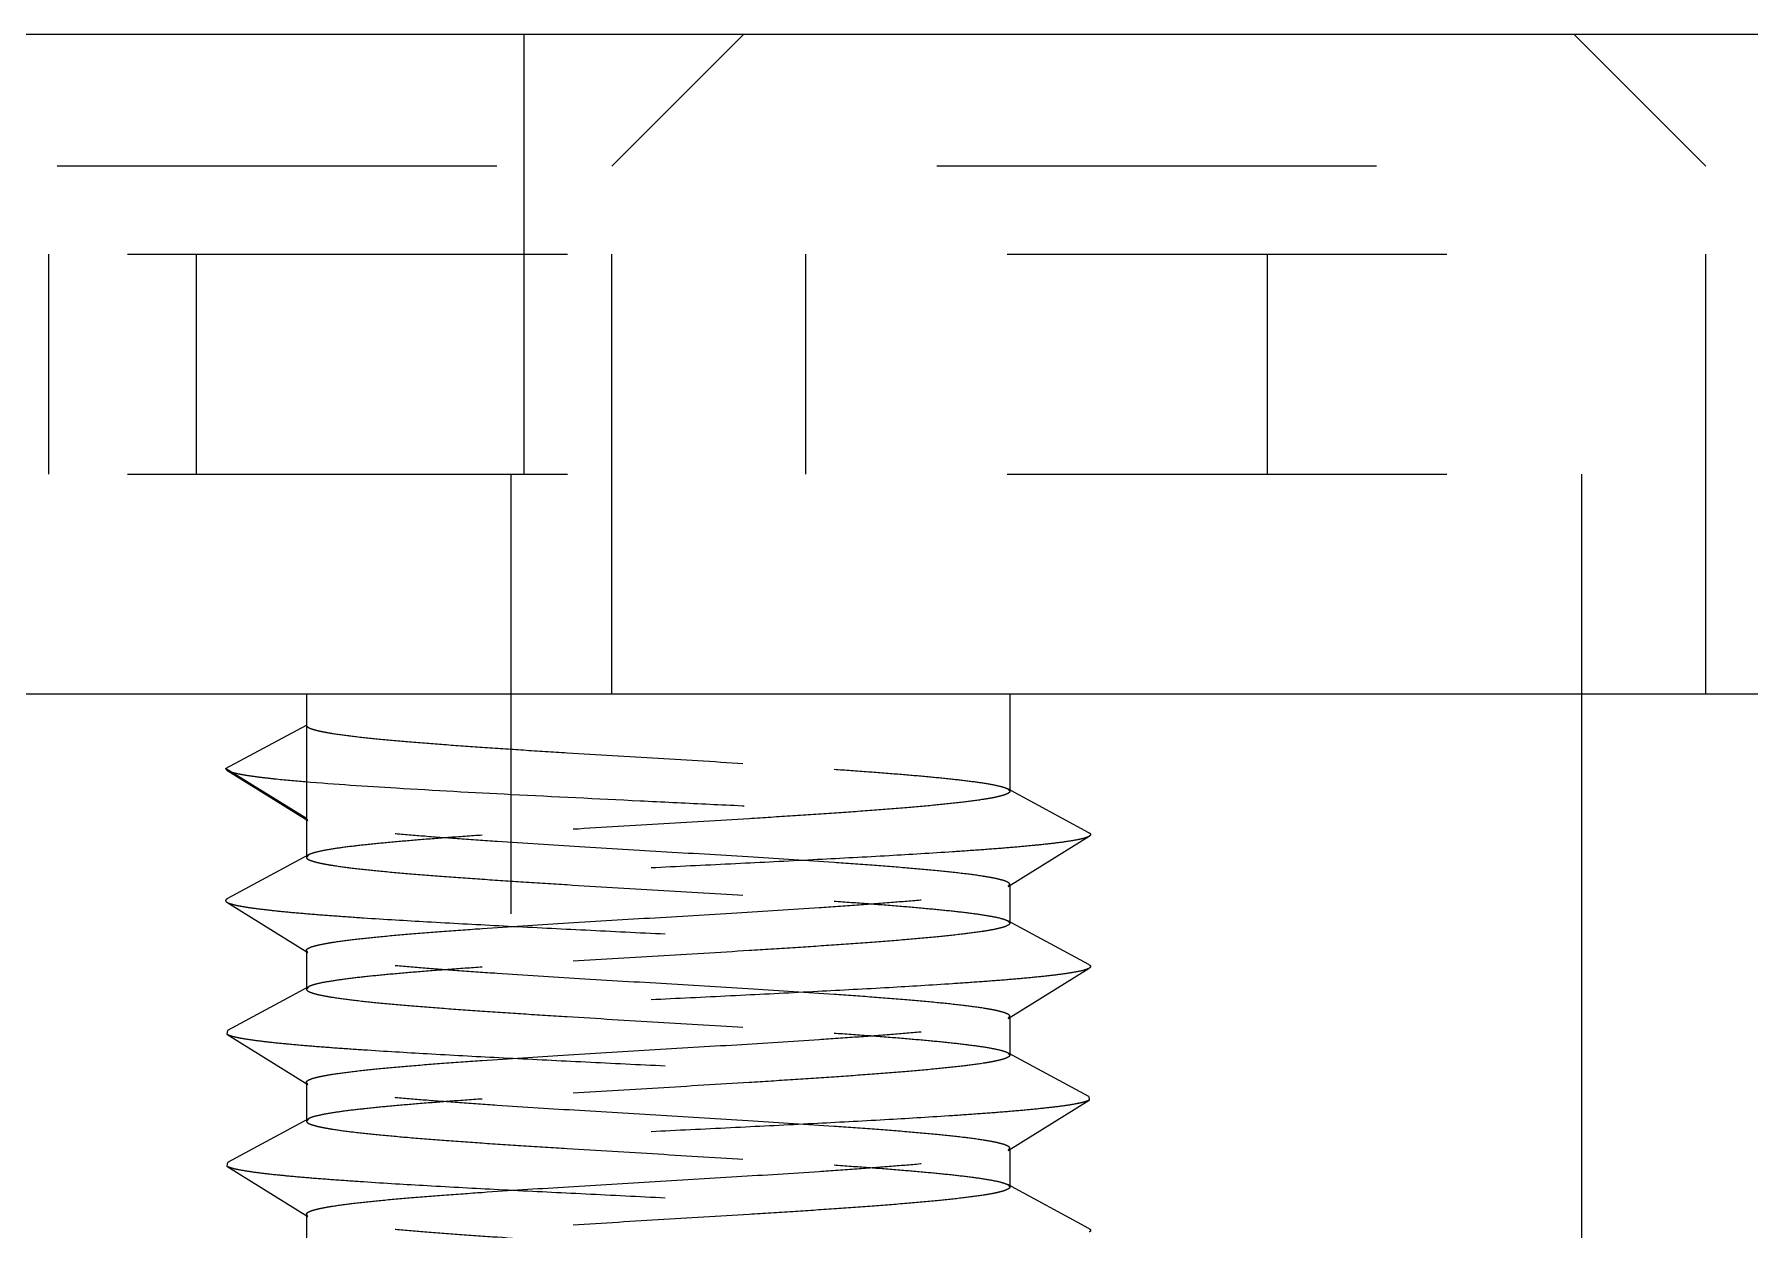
# Model space of a CAD drawing. Header units: inches. Extents: x 504 to 965, y -420 to -94.
# Drawn here: x 604.658 to 608.559, y -335.445 to -332.727 of the extents above; entities that cross this region are included whole.
import ezdxf

# ---------------------------------------------------------------- set-up
doc = ezdxf.new("R2010")
doc.units = ezdxf.units.IN
doc.header["$LTSCALE"] = 10
doc.header["$MEASUREMENT"] = 0
doc.linetypes.add('CENTER', pattern=[0.6, 0.375, -0.075, 0.075, -0.075])
doc.linetypes.add('HIDDEN', pattern=[0.2, 0.1, -0.1])
doc.layers.get('0').update_dxf_attribs({"linetype": 'CONTINUOUS'})
doc.layers.add('02___PRT_ALL_AXES', color=7, linetype='CONTINUOUS')
doc.layers.add('DEFAULT_2', color=8, linetype='HIDDEN')

msp = doc.modelspace()

# ---------------------------------------------------------------- linework, layer by layer
at = {"color": 7, "linetype": 'Continuous'}
for p, q in [((577.5555, -332.7269), (895.8513, -332.7269)), ((577.5555, -334.2269), (895.8513, -334.2269))]:
    msp.add_line(p, q, dxfattribs=at)
at = {"linetype": 'CENTER'}
msp.add_arc((736.7034, -1690.9897), 1356.7628, 83.2637115, 96.7362885, dxfattribs=at)
at = {"layer": '02___PRT_ALL_AXES', "color": 8, "linetype": 'HIDDEN'}
for p, q in [((605.7413, -333.7269), (605.7413, -337.6269)), ((608.1765, -333.7269), (608.1765, -334.2269))]:
    msp.add_line(p, q, dxfattribs=at)
at = {"layer": '02___PRT_ALL_AXES', "color": 7, "linetype": 'Continuous'}
msp.add_line((608.1765, -334.2269), (608.1765, -337.6269), dxfattribs=at)
at = {"layer": 'DEFAULT_2', "color": 8, "linetype": 'HIDDEN'}
for p, q in [((605.7713, -332.7269), (605.7713, -334.2269)), ((606.2713, -332.7269), (605.9713, -333.0269)), ((608.1588, -332.7269), (608.4588, -333.0269)), ((871.71, -333.0269), (584.8213, -333.0269)), ((605.9713, -334.2269), (605.9713, -333.0269)), ((608.4588, -334.2269), (608.4588, -333.0269)), ((600.87, -333.2269), (608.8477, -333.2269)), ((604.6908, -333.7269), (604.6908, -333.2269)), ((605.0269, -333.7269), (605.0269, -333.2269)), ((606.4126, -333.7269), (606.4126, -333.2269)), ((607.4621, -333.7269), (607.4621, -333.2269)), ((600.87, -333.7269), (608.8477, -333.7269)), ((605.2765, -334.2269), (605.2765, -334.5983)), ((606.8765, -334.2269), (606.8765, -334.4483)), ((605.0929, -334.3969), (605.2765, -334.2983)), ((605.0929, -334.3969), (605.0959, -334.4007)), ((605.2765, -334.5105), (605.0929, -334.3969)), ((605.0959, -334.4007), (605.2802, -334.5151)), ((607.056, -334.5426), (606.8716, -334.443)), ((606.8716, -334.443), (606.8765, -334.4483)), ((605.2802, -334.5151), (605.2765, -334.5105)), ((606.8728, -334.6651), (607.057, -334.5507)), ((605.2813, -334.593), (605.0969, -334.6926)), ((605.2813, -334.593), (605.2765, -334.5983)), ((606.8728, -334.6651), (606.8765, -334.6605)), ((606.8765, -334.6605), (606.8765, -334.7483)), ((605.0959, -334.7007), (605.2802, -334.8151)), ((607.056, -334.8426), (606.8716, -334.743)), ((606.8716, -334.743), (606.8765, -334.7483)), ((605.2765, -334.8105), (605.2765, -334.8983)), ((605.2802, -334.8151), (605.2765, -334.8105)), ((606.8728, -334.9651), (607.057, -334.8507)), ((605.2813, -334.893), (605.0969, -334.9926)), ((605.2813, -334.893), (605.2765, -334.8983)), ((606.8728, -334.9651), (606.8765, -334.9605)), ((606.8765, -334.9605), (606.8765, -335.0483)), ((605.0969, -334.9926), (605.0959, -335.0007)), ((605.0959, -335.0007), (605.2802, -335.1151)), ((607.056, -335.1426), (606.8716, -335.043)), ((606.8716, -335.043), (606.8765, -335.0483)), ((605.2765, -335.1105), (605.2765, -335.1983)), ((605.2802, -335.1151), (605.2765, -335.1105)), ((606.8728, -335.2651), (607.057, -335.1507)), ((607.056, -335.1426), (607.057, -335.1507)), ((605.2813, -335.193), (605.0969, -335.2926)), ((605.2813, -335.193), (605.2765, -335.1983)), ((606.8728, -335.2651), (606.8765, -335.2605)), ((606.8765, -335.2605), (606.8765, -335.3483)), ((605.0969, -335.2926), (605.0959, -335.3007)), ((605.0959, -335.3007), (605.2802, -335.4151)), ((606.8716, -335.343), (606.8765, -335.3483)), ((607.056, -335.4426), (606.8716, -335.343)), ((605.2765, -335.4105), (605.2765, -335.4983)), ((605.2802, -335.4151), (605.2765, -335.4105))]:
    msp.add_line(p, q, dxfattribs=at)
for points, knots in [([(605.2765, -334.2983), (605.2765, -334.2995), (605.2779, -334.3014), (605.2805, -334.3031), (605.285, -334.3054), (605.2928, -334.3081), (605.3047, -334.3111), (605.3199, -334.3142), (605.3466, -334.3186), (605.3875, -334.324), (605.4453, -334.3301), (605.514, -334.3362), (605.5922, -334.3423), (605.6787, -334.3485), (605.772, -334.3547), (605.9054, -334.3631), (606.0765, -334.3733), (606.2788, -334.3854), (606.4122, -334.3939), (606.4765, -334.3983)], [0, 0, 0, 0, 0.002951, 0.005145, 0.007941, 0.015462, 0.025645, 0.038495, 0.053985, 0.092669, 0.1411, 0.19848, 0.263849, 0.336102, 0.414008, 0.496243, 0.668052, 0.839852, 1, 1, 1, 1]), ([(605.0959, -334.4007), (605.0982, -334.4021), (605.1046, -334.4045), (605.1164, -334.4076), (605.1325, -334.4107), (605.1529, -334.4138), (605.1774, -334.417), (605.218, -334.4215), (605.2505, -334.4244), (605.2735, -334.4263)], [0, 0, 0, 0, 0.04471, 0.112491, 0.203751, 0.318314, 0.455838, 0.615766, 1, 1, 1, 1]), ([(605.2735, -334.4263), (605.3425, -334.4321), (605.4989, -334.4424), (605.7529, -334.4562), (605.9877, -334.4676), (606.1841, -334.4772), (606.33, -334.4843), (606.47, -334.4915), (606.6009, -334.4987), (606.7197, -334.5058), (606.8236, -334.5129), (606.8997, -334.5191), (606.9514, -334.5242), (606.9827, -334.5278), (607.0088, -334.5313), (607.0295, -334.5348), (607.0447, -334.5383), (607.053, -334.541), (607.056, -334.5426)], [0, 0, 0, 0, 0.116215, 0.263038, 0.427014, 0.510758, 0.5931, 0.672139, 0.746052, 0.813137, 0.871851, 0.920849, 0.941346, 0.959022, 0.973777, 0.985542, 0.994277, 1, 1, 1, 1]), ([(606.4765, -334.3983), (606.5025, -334.4001), (606.5525, -334.4036), (606.6238, -334.4092), (606.6876, -334.4147), (606.7431, -334.4202), (606.7895, -334.4256), (606.8261, -334.431), (606.8503, -334.4357), (606.8643, -334.4398), (606.8695, -334.4419), (606.8716, -334.443)], [0, 0, 0, 0, 0.196693, 0.37717, 0.538715, 0.679239, 0.796913, 0.890175, 0.957973, 0.982173, 1, 1, 1, 1]), ([(606.8765, -334.4483), (606.8765, -334.4495), (606.8751, -334.4514), (606.8725, -334.4531), (606.8679, -334.4554), (606.8601, -334.4581), (606.8482, -334.4611), (606.833, -334.4642), (606.8064, -334.4686), (606.7655, -334.4739), (606.7077, -334.48), (606.639, -334.4862), (606.5608, -334.4923), (606.4743, -334.4985), (606.3809, -334.5047), (606.2476, -334.5131), (606.0765, -334.5233), (605.8741, -334.5354), (605.7408, -334.5439), (605.6765, -334.5483)], [0, 0, 0, 0, 0.002946, 0.005136, 0.007926, 0.015442, 0.025615, 0.038456, 0.053942, 0.09261, 0.141033, 0.198411, 0.263781, 0.33604, 0.413953, 0.496193, 0.668011, 0.839832, 1, 1, 1, 1]), ([(606.4765, -334.6105), (606.4152, -334.6063), (606.2883, -334.5981), (606.0953, -334.5866), (605.9011, -334.575), (605.744, -334.5652), (605.6268, -334.5571), (605.5485, -334.5512), (605.4784, -334.5453), (605.4177, -334.5395), (605.3671, -334.5336), (605.3318, -334.5286), (605.3093, -334.5243), (605.2968, -334.5214), (605.2874, -334.5185), (605.2821, -334.5163), (605.2802, -334.5151)], [0, 0, 0, 0, 0.153215, 0.317568, 0.482925, 0.639047, 0.710595, 0.776296, 0.835139, 0.886221, 0.928765, 0.962148, 0.975256, 0.985931, 0.994162, 1, 1, 1, 1]), ([(607.056, -334.5426), (607.057, -334.5432), (607.0587, -334.5442), (607.0601, -334.5462), (607.0599, -334.5477), (607.059, -334.5493), (607.0579, -334.5501), (607.057, -334.5507)], [0, 0, 0, 0, 0.316104, 0.524236, 0.615623, 0.718573, 1, 1, 1, 1]), ([(607.057, -334.5507), (607.0555, -334.5516), (607.0518, -334.5532), (607.0414, -334.5565), (607.0233, -334.5602), (606.9954, -334.5645), (606.9596, -334.5688), (606.9162, -334.5732), (606.8656, -334.5776), (606.8081, -334.582), (606.7194, -334.5881), (606.5957, -334.5956), (606.4349, -334.6042), (606.2617, -334.6129), (606.0822, -334.6217), (605.9024, -334.6304), (605.7287, -334.6391), (605.5669, -334.6478), (605.4422, -334.6553), (605.3525, -334.6614), (605.2943, -334.6658), (605.2427, -334.6701), (605.1984, -334.6745), (605.1616, -334.6788), (605.1327, -334.6831), (605.1137, -334.6869), (605.1027, -334.6901), (605.0986, -334.6918), (605.0969, -334.6926)], [0, 0, 0, 0, 0.002611, 0.006215, 0.016495, 0.030864, 0.049236, 0.071467, 0.097374, 0.12674, 0.159315, 0.232952, 0.315766, 0.404918, 0.497344, 0.589872, 0.679323, 0.762625, 0.836921, 0.869882, 0.899668, 0.926026, 0.948731, 0.9676, 0.982482, 0.993281, 0.997144, 1, 1, 1, 1]), ([(605.6765, -334.5483), (605.6504, -334.5501), (605.6004, -334.5536), (605.5291, -334.5592), (605.4653, -334.5647), (605.4098, -334.5702), (605.3634, -334.5756), (605.3268, -334.581), (605.3026, -334.5857), (605.2886, -334.5898), (605.2834, -334.5919), (605.2813, -334.593)], [0, 0, 0, 0, 0.196709, 0.377163, 0.538697, 0.679227, 0.796903, 0.890174, 0.957969, 0.982175, 1, 1, 1, 1]), ([(605.2765, -334.5983), (605.2765, -334.5995), (605.2779, -334.6014), (605.2805, -334.6031), (605.285, -334.6054), (605.2928, -334.6081), (605.3047, -334.6111), (605.3199, -334.6142), (605.3466, -334.6186), (605.3875, -334.624), (605.4454, -334.6301), (605.514, -334.6362), (605.5922, -334.6423), (605.6787, -334.6485), (605.772, -334.6547), (605.9054, -334.6631), (606.0765, -334.6733), (606.2788, -334.6854), (606.4122, -334.6939), (606.4765, -334.6983)], [0, 0, 0, 0, 0.002951, 0.005147, 0.007944, 0.015466, 0.025647, 0.038499, 0.05399, 0.092674, 0.141104, 0.198485, 0.263857, 0.336107, 0.414011, 0.496244, 0.668052, 0.839855, 1, 1, 1, 1]), ([(606.8765, -334.6605), (606.8765, -334.6593), (606.875, -334.6574), (606.8724, -334.6556), (606.8679, -334.6533), (606.8601, -334.6507), (606.8482, -334.6476), (606.8329, -334.6446), (606.8063, -334.6401), (606.7654, -334.6348), (606.7075, -334.6287), (606.6389, -334.6226), (606.5607, -334.6164), (606.5055, -334.6125), (606.4765, -334.6105)], [0, 0, 0, 0, 0.008786, 0.015321, 0.023648, 0.046042, 0.076335, 0.114577, 0.160673, 0.27577, 0.419851, 0.590553, 0.785114, 1, 1, 1, 1]), ([(605.0969, -334.6926), (605.0959, -334.6932), (605.0942, -334.6942), (605.0928, -334.6962), (605.093, -334.6977), (605.0939, -334.6993), (605.0951, -334.7001), (605.0959, -334.7007)], [0, 0, 0, 0, 0.316081, 0.524228, 0.615626, 0.718557, 1, 1, 1, 1]), ([(605.0959, -334.7007), (605.0974, -334.7016), (605.1011, -334.7032), (605.1115, -334.7065), (605.1296, -334.7102), (605.1575, -334.7145), (605.1933, -334.7188), (605.2367, -334.7232), (605.2874, -334.7276), (605.3448, -334.732), (605.4335, -334.7381), (605.5572, -334.7456), (605.718, -334.7542), (605.8912, -334.7629), (606.0707, -334.7717), (606.2505, -334.7804), (606.4242, -334.7891), (606.586, -334.7978), (606.7107, -334.8053), (606.8004, -334.8114), (606.8587, -334.8158), (606.9102, -334.8201), (606.9545, -334.8245), (606.9913, -334.8288), (607.0202, -334.8331), (607.0392, -334.8369), (607.0502, -334.8401), (607.0544, -334.8418), (607.056, -334.8426)], [0, 0, 0, 0, 0.002611, 0.006216, 0.016495, 0.030865, 0.049236, 0.071467, 0.097374, 0.12674, 0.159315, 0.232952, 0.315766, 0.404918, 0.497344, 0.589872, 0.679323, 0.762625, 0.836921, 0.869882, 0.899668, 0.926025, 0.948731, 0.9676, 0.982482, 0.99328, 0.997143, 1, 1, 1, 1]), ([(605.6765, -334.7605), (605.7377, -334.7563), (605.8646, -334.7481), (606.0576, -334.7366), (606.2518, -334.725), (606.4089, -334.7152), (606.5261, -334.7071), (606.6044, -334.7012), (606.6745, -334.6953), (606.7353, -334.6895), (606.7858, -334.6836), (606.8211, -334.6786), (606.8436, -334.6743), (606.8561, -334.6714), (606.8656, -334.6685), (606.8708, -334.6663), (606.8728, -334.6651)], [0, 0, 0, 0, 0.153219, 0.317585, 0.482945, 0.639064, 0.710611, 0.776315, 0.83516, 0.886237, 0.928778, 0.962155, 0.975262, 0.985932, 0.994163, 1, 1, 1, 1]), ([(606.4765, -334.6983), (606.5025, -334.7001), (606.5525, -334.7036), (606.6238, -334.7092), (606.6876, -334.7147), (606.7431, -334.7202), (606.7895, -334.7256), (606.8261, -334.731), (606.8503, -334.7357), (606.8643, -334.7398), (606.8695, -334.7419), (606.8716, -334.743)], [0, 0, 0, 0, 0.196688, 0.377164, 0.538712, 0.679237, 0.796915, 0.890178, 0.957977, 0.982175, 1, 1, 1, 1]), ([(605.2765, -334.8105), (605.2765, -334.8093), (605.2779, -334.8074), (605.2805, -334.8056), (605.285, -334.8033), (605.2928, -334.8007), (605.3048, -334.7976), (605.32, -334.7946), (605.3466, -334.7901), (605.3876, -334.7848), (605.4454, -334.7787), (605.514, -334.7726), (605.5922, -334.7664), (605.6475, -334.7625), (605.6765, -334.7605)], [0, 0, 0, 0, 0.008793, 0.015335, 0.023667, 0.046068, 0.076369, 0.114618, 0.160717, 0.275825, 0.419907, 0.590602, 0.785144, 1, 1, 1, 1]), ([(606.8765, -334.7483), (606.8765, -334.7495), (606.8751, -334.7514), (606.8725, -334.7531), (606.8679, -334.7554), (606.8601, -334.7581), (606.8482, -334.7611), (606.833, -334.7642), (606.8064, -334.7686), (606.7655, -334.7739), (606.7076, -334.78), (606.639, -334.7862), (606.5608, -334.7923), (606.4743, -334.7985), (606.3809, -334.8047), (606.2476, -334.8131), (606.0765, -334.8233), (605.8741, -334.8354), (605.7408, -334.8439), (605.6765, -334.8483)], [0, 0, 0, 0, 0.002947, 0.005136, 0.007927, 0.015443, 0.025617, 0.038458, 0.053945, 0.092616, 0.141039, 0.198415, 0.263784, 0.336042, 0.413954, 0.496196, 0.668015, 0.839831, 1, 1, 1, 1]), ([(606.4765, -334.9105), (606.4152, -334.9063), (606.2883, -334.8981), (606.0953, -334.8866), (605.9011, -334.875), (605.744, -334.8652), (605.6268, -334.8571), (605.5485, -334.8512), (605.4784, -334.8453), (605.4177, -334.8395), (605.3671, -334.8336), (605.3318, -334.8286), (605.3093, -334.8243), (605.2968, -334.8214), (605.2874, -334.8185), (605.2821, -334.8163), (605.2802, -334.8151)], [0, 0, 0, 0, 0.153219, 0.317574, 0.482931, 0.639056, 0.710605, 0.776306, 0.83515, 0.886228, 0.928771, 0.962153, 0.97526, 0.985931, 0.994163, 1, 1, 1, 1]), ([(607.057, -334.8507), (607.0555, -334.8516), (607.0518, -334.8532), (607.0414, -334.8565), (607.0233, -334.8602), (606.9954, -334.8645), (606.9596, -334.8688), (606.9162, -334.8732), (606.8656, -334.8776), (606.8081, -334.882), (606.7194, -334.8881), (606.5957, -334.8956), (606.4349, -334.9042), (606.2617, -334.9129), (606.0822, -334.9217), (605.9024, -334.9304), (605.7287, -334.9391), (605.5669, -334.9478), (605.4422, -334.9553), (605.3525, -334.9614), (605.2943, -334.9658), (605.2427, -334.9701), (605.1984, -334.9745), (605.1616, -334.9788), (605.1327, -334.9831), (605.1137, -334.9869), (605.1027, -334.9901), (605.0986, -334.9918), (605.0969, -334.9926)], [0, 0, 0, 0, 0.002611, 0.006217, 0.016495, 0.030866, 0.049236, 0.071468, 0.097374, 0.126741, 0.159315, 0.232952, 0.315766, 0.404918, 0.497344, 0.589872, 0.679323, 0.762625, 0.836921, 0.869881, 0.899668, 0.926024, 0.948731, 0.967599, 0.982482, 0.993279, 0.997143, 1, 1, 1, 1]), ([(605.6765, -334.8483), (605.6504, -334.8501), (605.6004, -334.8536), (605.5291, -334.8592), (605.4653, -334.8647), (605.4098, -334.8702), (605.3634, -334.8756), (605.3268, -334.881), (605.3026, -334.8857), (605.2886, -334.8898), (605.2834, -334.8919), (605.2813, -334.893)], [0, 0, 0, 0, 0.196694, 0.377169, 0.538708, 0.679229, 0.796904, 0.89017, 0.957973, 0.982173, 1, 1, 1, 1]), ([(607.056, -334.8426), (607.057, -334.8432), (607.0587, -334.8442), (607.0601, -334.8462), (607.0599, -334.8477), (607.059, -334.8493), (607.0579, -334.8501), (607.057, -334.8507)], [0, 0, 0, 0, 0.316082, 0.524236, 0.615651, 0.718581, 1, 1, 1, 1]), ([(605.2765, -334.8983), (605.2765, -334.8995), (605.2779, -334.9014), (605.2805, -334.9031), (605.285, -334.9054), (605.2928, -334.9081), (605.3047, -334.9111), (605.3199, -334.9142), (605.3465, -334.9186), (605.3875, -334.924), (605.4453, -334.9301), (605.514, -334.9362), (605.5922, -334.9423), (605.6787, -334.9485), (605.772, -334.9547), (605.9054, -334.9631), (606.0764, -334.9733), (606.2788, -334.9854), (606.4122, -334.9939), (606.4765, -334.9983)], [0, 0, 0, 0, 0.002951, 0.005144, 0.007939, 0.015463, 0.025642, 0.03849, 0.053982, 0.092659, 0.141089, 0.19847, 0.263839, 0.336093, 0.413997, 0.496228, 0.668038, 0.839847, 1, 1, 1, 1]), ([(606.8765, -334.9605), (606.8765, -334.9593), (606.875, -334.9574), (606.8724, -334.9556), (606.8679, -334.9533), (606.8601, -334.9507), (606.8482, -334.9476), (606.833, -334.9446), (606.8064, -334.9401), (606.7654, -334.9348), (606.7076, -334.9287), (606.6389, -334.9226), (606.5607, -334.9164), (606.5055, -334.9125), (606.4765, -334.9105)], [0, 0, 0, 0, 0.008781, 0.015312, 0.023635, 0.04602, 0.076306, 0.114544, 0.160637, 0.275732, 0.419816, 0.590523, 0.785097, 1, 1, 1, 1]), ([(605.6765, -335.0605), (605.7377, -335.0563), (605.8646, -335.0481), (606.0576, -335.0366), (606.2518, -335.025), (606.4089, -335.0152), (606.5261, -335.0071), (606.6044, -335.0012), (606.6745, -334.9953), (606.7353, -334.9895), (606.7858, -334.9836), (606.8211, -334.9786), (606.8436, -334.9743), (606.8561, -334.9714), (606.8656, -334.9685), (606.8708, -334.9663), (606.8728, -334.9651)], [0, 0, 0, 0, 0.153218, 0.317584, 0.482947, 0.639065, 0.710611, 0.776314, 0.835159, 0.886236, 0.928778, 0.962156, 0.975263, 0.985933, 0.994163, 1, 1, 1, 1]), ([(605.0959, -335.0007), (605.0974, -335.0016), (605.1011, -335.0032), (605.1115, -335.0065), (605.1296, -335.0102), (605.1575, -335.0145), (605.1933, -335.0188), (605.2367, -335.0232), (605.2874, -335.0276), (605.3448, -335.032), (605.4335, -335.0381), (605.5572, -335.0456), (605.718, -335.0542), (605.8912, -335.0629), (606.0707, -335.0717), (606.2505, -335.0804), (606.4242, -335.0891), (606.586, -335.0978), (606.7107, -335.1053), (606.8004, -335.1114), (606.8587, -335.1158), (606.9102, -335.1201), (606.9545, -335.1245), (606.9913, -335.1288), (607.0202, -335.1331), (607.0392, -335.1369), (607.0502, -335.1401), (607.0544, -335.1418), (607.056, -335.1426)], [0, 0, 0, 0, 0.002611, 0.006217, 0.016495, 0.030866, 0.049236, 0.071468, 0.097374, 0.126741, 0.159315, 0.232952, 0.315766, 0.404918, 0.497344, 0.589872, 0.679323, 0.762625, 0.836921, 0.869881, 0.899668, 0.926024, 0.948731, 0.967598, 0.982482, 0.993279, 0.997142, 1, 1, 1, 1]), ([(606.4765, -334.9983), (606.5025, -335.0001), (606.5525, -335.0036), (606.6238, -335.0092), (606.6876, -335.0147), (606.7431, -335.0202), (606.7895, -335.0256), (606.8261, -335.031), (606.8503, -335.0357), (606.8643, -335.0398), (606.8695, -335.0419), (606.8716, -335.043)], [0, 0, 0, 0, 0.196687, 0.377166, 0.538714, 0.67924, 0.796917, 0.890181, 0.95798, 0.982176, 1, 1, 1, 1]), ([(606.8765, -335.0483), (606.8765, -335.0495), (606.8751, -335.0514), (606.8725, -335.0531), (606.8679, -335.0554), (606.8601, -335.0581), (606.8482, -335.0611), (606.833, -335.0642), (606.8064, -335.0686), (606.7655, -335.0739), (606.7077, -335.08), (606.639, -335.0862), (606.5608, -335.0923), (606.4743, -335.0985), (606.381, -335.1047), (606.2476, -335.1131), (606.0765, -335.1233), (605.8741, -335.1354), (605.7408, -335.1439), (605.6765, -335.1483)], [0, 0, 0, 0, 0.002946, 0.005135, 0.007925, 0.01544, 0.025613, 0.038453, 0.053939, 0.092609, 0.141032, 0.198407, 0.263774, 0.33603, 0.413943, 0.496185, 0.668011, 0.839829, 1, 1, 1, 1]), ([(605.2765, -335.1105), (605.2765, -335.1093), (605.2779, -335.1074), (605.2805, -335.1056), (605.285, -335.1033), (605.2929, -335.1006), (605.3048, -335.0976), (605.32, -335.0946), (605.3466, -335.0901), (605.3876, -335.0848), (605.4454, -335.0787), (605.514, -335.0726), (605.5922, -335.0664), (605.6475, -335.0625), (605.6765, -335.0605)], [0, 0, 0, 0, 0.008795, 0.015339, 0.023673, 0.046078, 0.076382, 0.114633, 0.160732, 0.27584, 0.41992, 0.590611, 0.785151, 1, 1, 1, 1]), ([(606.4765, -335.2105), (606.4152, -335.2063), (606.2883, -335.1981), (606.0953, -335.1866), (605.9011, -335.175), (605.744, -335.1652), (605.6268, -335.1571), (605.5485, -335.1512), (605.4784, -335.1453), (605.4177, -335.1395), (605.3671, -335.1336), (605.3318, -335.1286), (605.3093, -335.1243), (605.2968, -335.1214), (605.2874, -335.1185), (605.2821, -335.1163), (605.2802, -335.1151)], [0, 0, 0, 0, 0.153219, 0.317575, 0.482929, 0.639053, 0.710603, 0.776306, 0.83515, 0.886228, 0.92877, 0.962153, 0.97526, 0.985931, 0.994164, 1, 1, 1, 1]), ([(607.057, -335.1507), (607.0555, -335.1516), (607.0518, -335.1532), (607.0414, -335.1565), (607.0233, -335.1602), (606.9954, -335.1645), (606.9596, -335.1688), (606.9162, -335.1732), (606.8656, -335.1776), (606.8081, -335.182), (606.7194, -335.1881), (606.5957, -335.1956), (606.4349, -335.2042), (606.2617, -335.2129), (606.0822, -335.2217), (605.9024, -335.2304), (605.7287, -335.2391), (605.5669, -335.2478), (605.4422, -335.2553), (605.3525, -335.2614), (605.2943, -335.2658), (605.2427, -335.2701), (605.1984, -335.2745), (605.1616, -335.2788), (605.1327, -335.2831), (605.1137, -335.2869), (605.1027, -335.2901), (605.0986, -335.2918), (605.0969, -335.2926)], [0, 0, 0, 0, 0.002611, 0.006217, 0.016495, 0.030866, 0.049236, 0.071468, 0.097374, 0.126741, 0.159315, 0.232952, 0.315766, 0.404918, 0.497344, 0.589872, 0.679323, 0.762625, 0.836921, 0.869881, 0.899668, 0.926024, 0.948731, 0.967598, 0.982482, 0.993279, 0.997142, 1, 1, 1, 1]), ([(605.6765, -335.1483), (605.6504, -335.1501), (605.6004, -335.1536), (605.5291, -335.1592), (605.4653, -335.1647), (605.4098, -335.1702), (605.3634, -335.1756), (605.3268, -335.181), (605.3026, -335.1857), (605.2886, -335.1898), (605.2834, -335.1919), (605.2813, -335.193)], [0, 0, 0, 0, 0.196695, 0.377171, 0.538714, 0.679235, 0.796907, 0.890171, 0.957972, 0.982173, 1, 1, 1, 1]), ([(605.2765, -335.1983), (605.2765, -335.1995), (605.2779, -335.2014), (605.2805, -335.2031), (605.285, -335.2054), (605.2928, -335.2081), (605.3047, -335.2111), (605.3199, -335.2142), (605.3465, -335.2186), (605.3875, -335.2239), (605.4453, -335.23), (605.5139, -335.2362), (605.5921, -335.2423), (605.6787, -335.2485), (605.772, -335.2547), (605.9053, -335.2631), (606.0764, -335.2733), (606.2788, -335.2854), (606.4122, -335.2939), (606.4765, -335.2983)], [0, 0, 0, 0, 0.002949, 0.00514, 0.007933, 0.015453, 0.025628, 0.038472, 0.05396, 0.092632, 0.141056, 0.198435, 0.263805, 0.336061, 0.41397, 0.496206, 0.668022, 0.839839, 1, 1, 1, 1]), ([(606.8765, -335.2605), (606.8765, -335.2593), (606.875, -335.2574), (606.8724, -335.2556), (606.8679, -335.2533), (606.8601, -335.2507), (606.8482, -335.2476), (606.833, -335.2446), (606.8064, -335.2401), (606.7654, -335.2348), (606.7076, -335.2287), (606.6389, -335.2226), (606.5607, -335.2164), (606.5055, -335.2125), (606.4765, -335.2105)], [0, 0, 0, 0, 0.008779, 0.015303, 0.023617, 0.045999, 0.076283, 0.11451, 0.160603, 0.275693, 0.419792, 0.590503, 0.785066, 1, 1, 1, 1]), ([(605.6765, -335.3605), (605.7377, -335.3563), (605.8646, -335.3481), (606.0576, -335.3366), (606.2518, -335.325), (606.4089, -335.3152), (606.5261, -335.3071), (606.6044, -335.3012), (606.6745, -335.2953), (606.7353, -335.2895), (606.7858, -335.2836), (606.8211, -335.2786), (606.8436, -335.2743), (606.8561, -335.2714), (606.8656, -335.2685), (606.8708, -335.2663), (606.8728, -335.2651)], [0, 0, 0, 0, 0.153216, 0.31758, 0.482942, 0.639062, 0.710609, 0.776311, 0.835154, 0.886236, 0.928777, 0.962154, 0.975263, 0.985935, 0.994162, 1, 1, 1, 1]), ([(605.0959, -335.3007), (605.0974, -335.3016), (605.1011, -335.3032), (605.1115, -335.3065), (605.1296, -335.3102), (605.1575, -335.3145), (605.1933, -335.3188), (605.2367, -335.3232), (605.2874, -335.3276), (605.3448, -335.332), (605.4335, -335.3381), (605.5572, -335.3456), (605.718, -335.3542), (605.8912, -335.3629), (606.0707, -335.3717), (606.2505, -335.3804), (606.4242, -335.3891), (606.586, -335.3978), (606.7107, -335.4053), (606.8004, -335.4114), (606.8587, -335.4158), (606.9102, -335.4201), (606.9545, -335.4245), (606.9913, -335.4288), (607.0202, -335.4331), (607.0392, -335.4369), (607.0502, -335.4401), (607.0544, -335.4418), (607.056, -335.4426)], [0, 0, 0, 0, 0.00261, 0.006217, 0.016495, 0.030865, 0.049236, 0.071468, 0.097374, 0.126741, 0.159315, 0.232952, 0.315766, 0.404918, 0.497344, 0.589872, 0.679323, 0.762625, 0.836921, 0.869881, 0.899668, 0.926024, 0.948731, 0.967599, 0.982482, 0.993279, 0.997142, 1, 1, 1, 1]), ([(606.4765, -335.2983), (606.5025, -335.3001), (606.5525, -335.3036), (606.6238, -335.3092), (606.6876, -335.3147), (606.7431, -335.3202), (606.7895, -335.3256), (606.8261, -335.331), (606.8503, -335.3357), (606.8643, -335.3398), (606.8695, -335.3419), (606.8716, -335.343)], [0, 0, 0, 0, 0.196706, 0.377159, 0.538698, 0.67923, 0.796907, 0.890176, 0.957971, 0.982175, 1, 1, 1, 1]), ([(605.2765, -335.4105), (605.2765, -335.4093), (605.2779, -335.4074), (605.2805, -335.4056), (605.285, -335.4033), (605.2928, -335.4007), (605.3048, -335.3976), (605.32, -335.3946), (605.3466, -335.3901), (605.3876, -335.3848), (605.4454, -335.3787), (605.514, -335.3726), (605.5922, -335.3664), (605.6475, -335.3625), (605.6765, -335.3605)], [0, 0, 0, 0, 0.008794, 0.015336, 0.023669, 0.046072, 0.076374, 0.114624, 0.160722, 0.275827, 0.419908, 0.590601, 0.785144, 1, 1, 1, 1]), ([(606.8765, -335.3483), (606.8765, -335.3495), (606.875, -335.3514), (606.8724, -335.3531), (606.8679, -335.3554), (606.8601, -335.3581), (606.8482, -335.3611), (606.833, -335.3642), (606.8064, -335.3686), (606.7654, -335.3739), (606.7076, -335.38), (606.639, -335.3862), (606.5608, -335.3923), (606.4742, -335.3985), (606.3809, -335.4047), (606.2476, -335.4131), (606.0765, -335.4233), (605.8741, -335.4354), (605.7408, -335.4439), (605.6765, -335.4483)], [0, 0, 0, 0, 0.002948, 0.005141, 0.007935, 0.015452, 0.025627, 0.038475, 0.053962, 0.092639, 0.141064, 0.198443, 0.263812, 0.336063, 0.413972, 0.496211, 0.66803, 0.839842, 1, 1, 1, 1]), ([(606.4765, -335.5105), (606.4152, -335.5063), (606.2883, -335.4981), (606.0953, -335.4866), (605.9011, -335.475), (605.744, -335.4652), (605.6268, -335.4571), (605.5485, -335.4512), (605.4784, -335.4453), (605.4177, -335.4395), (605.3671, -335.4336), (605.3318, -335.4286), (605.3093, -335.4243), (605.2968, -335.4214), (605.2874, -335.4185), (605.2821, -335.4163), (605.2802, -335.4151)], [0, 0, 0, 0, 0.153218, 0.317576, 0.482929, 0.639051, 0.710601, 0.776305, 0.835151, 0.886229, 0.928771, 0.962152, 0.97526, 0.985931, 0.994163, 1, 1, 1, 1]), ([(607.056, -335.4426), (607.057, -335.4432), (607.0587, -335.4442), (607.0601, -335.4462), (607.0599, -335.4477), (607.059, -335.4493), (607.0579, -335.4501), (607.057, -335.4507)], [0, 0, 0, 0, 0.316234, 0.52428, 0.615716, 0.718695, 1, 1, 1, 1])]:
    msp.add_open_spline(points, degree=3, knots=knots, dxfattribs=at)

doc.saveas('drawing.dxf')
